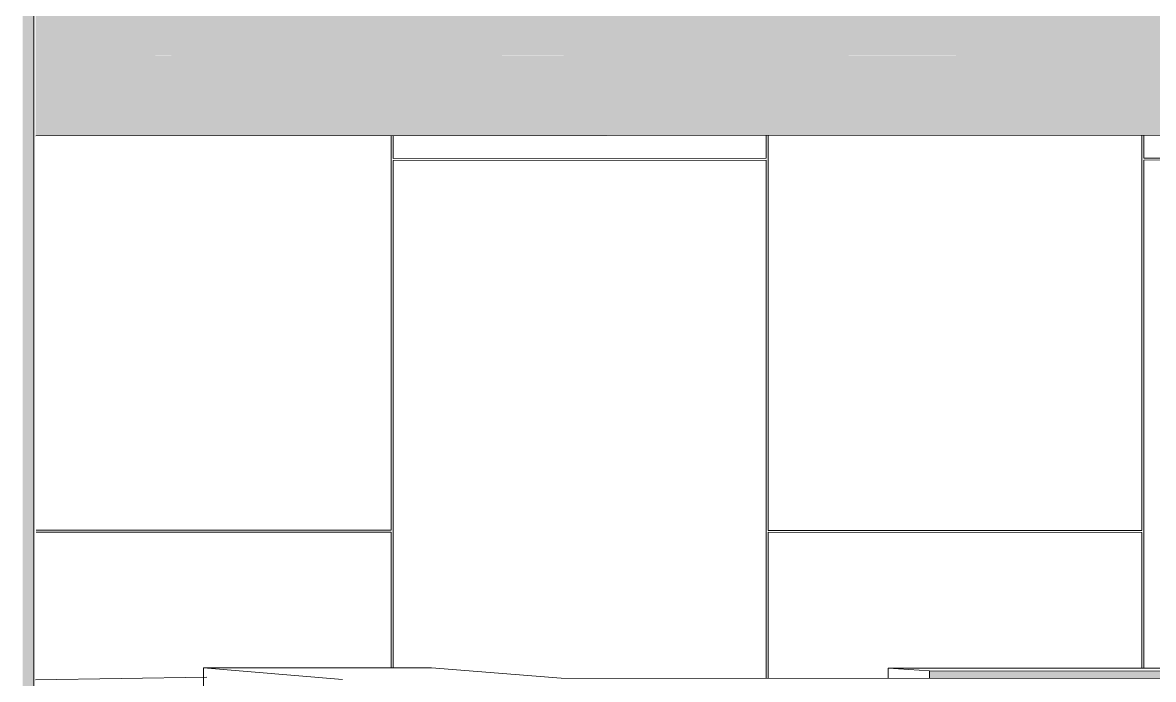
# Model space of a CAD drawing. Header units: inches. Extents: x 27328 to 121296, y -4075 to 4147.
# Drawn here: x 49625.6491 to 49625.7229, y 59.9845 to 60.0274 of the extents above; entities that cross this region are included whole.
import ezdxf

# ---------------------------------------------------------------- set-up
doc = ezdxf.new("R2010")
doc.units = ezdxf.units.IN
doc.header["$MEASUREMENT"] = 0
for name, color, linetype, lineweight in [('A-WALL-PATT', 111, 'Continuous', 9), ('I-FURN', 30, 'Continuous', 9), ('L-SITE-WALL', 31, 'Continuous', 9), ('M-HVAC-DUCT', 70, 'Continuous', 9), ('Q-CASE', 31, 'Continuous', 9), ('S-COLS', 52, 'Continuous', 9)]:
    doc.layers.add(name, color=color, linetype=linetype, lineweight=lineweight)

# ---------------------------------------------------------------- blocks, each defined once
blk = doc.blocks.new('FP_209-mezzanine - perspective')
at = {"layer": 'A-WALL-PATT'}
for p, q in [((23036.03745, 59.994212), (23036.03745, 60.02)), ((23036.037577, 60.018497), (23036.037577, 60.02)), ((23036.061929, 60.018512), (23036.061929, 60.020016)), ((23036.062055, 59.994207), (23036.062055, 60.020016)), ((23036.086448, 59.994202), (23036.086448, 60.020033)), ((23036.086575, 60.018527), (23036.086575, 60.020033)), ((23036.061929, 60.018512), (23036.037577, 60.018497)), ((23036.061929, 60.018386), (23036.037577, 60.018371)), ((23036.037577, 59.985206), (23036.037577, 60.018371)), ((23036.061929, 59.984528), (23036.061929, 60.018386)), ((23036.111007, 60.018543), (23036.086575, 60.018527)), ((23036.111007, 60.018417), (23036.086575, 60.018401)), ((23036.086575, 59.985182), (23036.086575, 60.018401)), ((23036.03745, 59.994212), (23036.014263, 59.994216)), ((23036.014263, 59.994091), (23036.03745, 59.994086)), ((23036.03745, 59.985206), (23036.03745, 59.994086)), ((23036.086448, 59.994202), (23036.062055, 59.994207)), ((23036.062055, 59.994081), (23036.086448, 59.994076)), ((23036.062055, 59.984528), (23036.062055, 59.994081)), ((23036.086448, 59.985182), (23036.086448, 59.994076))]:
    blk.add_line(p, q, dxfattribs=at)

msp = doc.modelspace()

# ---------------------------------------------------------------- hatches: boundary and pattern name
at = {"layer": 'M-HVAC-DUCT', "lineweight": 5}
for points in [[(49625.649924, 60.0252), (49625.775664, 60.025321), (49625.773991, 60.025556), (49625.771723, 60.026041), (49625.757684, 60.029475), (49625.719797, 60.029468), (49625.714175, 60.029563), (49625.71199, 60.029646), (49625.710663, 60.029753), (49625.708936, 60.029984), (49625.708141, 60.030264), (49625.649928, 60.030201), (49625.649924, 60.02616)], [(49625.649928, 60.019982), (49625.809355, 60.020098), (49625.809347, 60.025165), (49625.778295, 60.025151), (49625.776375, 60.025236), (49625.775782, 60.025307), (49625.649924, 60.0252), (49625.649927, 60.020092)]]:
    msp.add_hatch(color=256, dxfattribs=at).paths.add_polyline_path(points, flags=0)
at = {"layer": 'Q-CASE', "lineweight": 5}
msp.add_hatch(color=256, dxfattribs=at).paths.add_polyline_path([(49625.815955, 59.984484), (49625.815955, 59.984968), (49625.708281, 59.985022), (49625.708281, 59.984541), (49625.788073, 59.984499)], flags=0)
at = {"layer": 'S-COLS', "lineweight": 5}
h = msp.add_hatch(color=256, dxfattribs=at)
h.paths.add_polyline_path([(49625.649793, 59.965503), (49625.649793, 60.03415), (49625.64907, 60.034183), (49625.64907, 59.965503)], flags=0)
h.paths.add_polyline_path([(49625.649359, 60.057544), (49625.649359, 60.075893), (49625.649793, 60.076097), (49625.649793, 60.149803), (49625.649425, 60.149801), (49625.649425, 60.150031), (49625.649793, 60.150372), (49625.649793, 60.154333), (49625.649502, 60.154332), (49625.649359, 60.154195), (49625.64907, 60.154205), (49625.649096, 60.058205), (49625.649352, 60.057561)], flags=0)

# ---------------------------------------------------------------- linework, layer by layer
at = {"layer": 'I-FURN'}
msp.add_line((49625.661105, 59.984606), (49625.649913, 59.984446), dxfattribs=at)
at = {"layer": 'M-HVAC-DUCT'}
msp.add_line((49625.809352, 60.020089), (49625.649927, 60.019982), dxfattribs=at)
at = {"layer": 'Q-CASE'}
for p, q in [((49625.675766, 59.985221), (49625.660888, 59.985229)), ((49625.660888, 59.985229), (49625.669964, 59.984454)), ((49625.660888, 59.963072), (49625.660888, 59.985229)), ((49625.68422, 59.984556), (49625.675766, 59.985221)), ((49625.8119, 59.985153), (49625.705567, 59.985207)), ((49625.705567, 59.985207), (49625.708281, 59.985022)), ((49625.705567, 59.984541), (49625.705567, 59.985207)), ((49625.708281, 59.985022), (49625.815955, 59.984968)), ((49625.708281, 59.984541), (49625.708281, 59.985022)), ((49625.825896, 59.984482), (49625.68422, 59.984556))]:
    msp.add_line(p, q, dxfattribs=at)
at = {"layer": 'S-COLS'}
msp.add_line((49625.649793, 59.965503), (49625.649793, 60.03415), dxfattribs=at)

# ---------------------------------------------------------------- block references
at = {"layer": 'L-SITE-WALL'}
msp.add_blockref('FP_209-mezzanine - perspective', (26589.635683, 0), dxfattribs=at)

doc.saveas('drawing.dxf')
